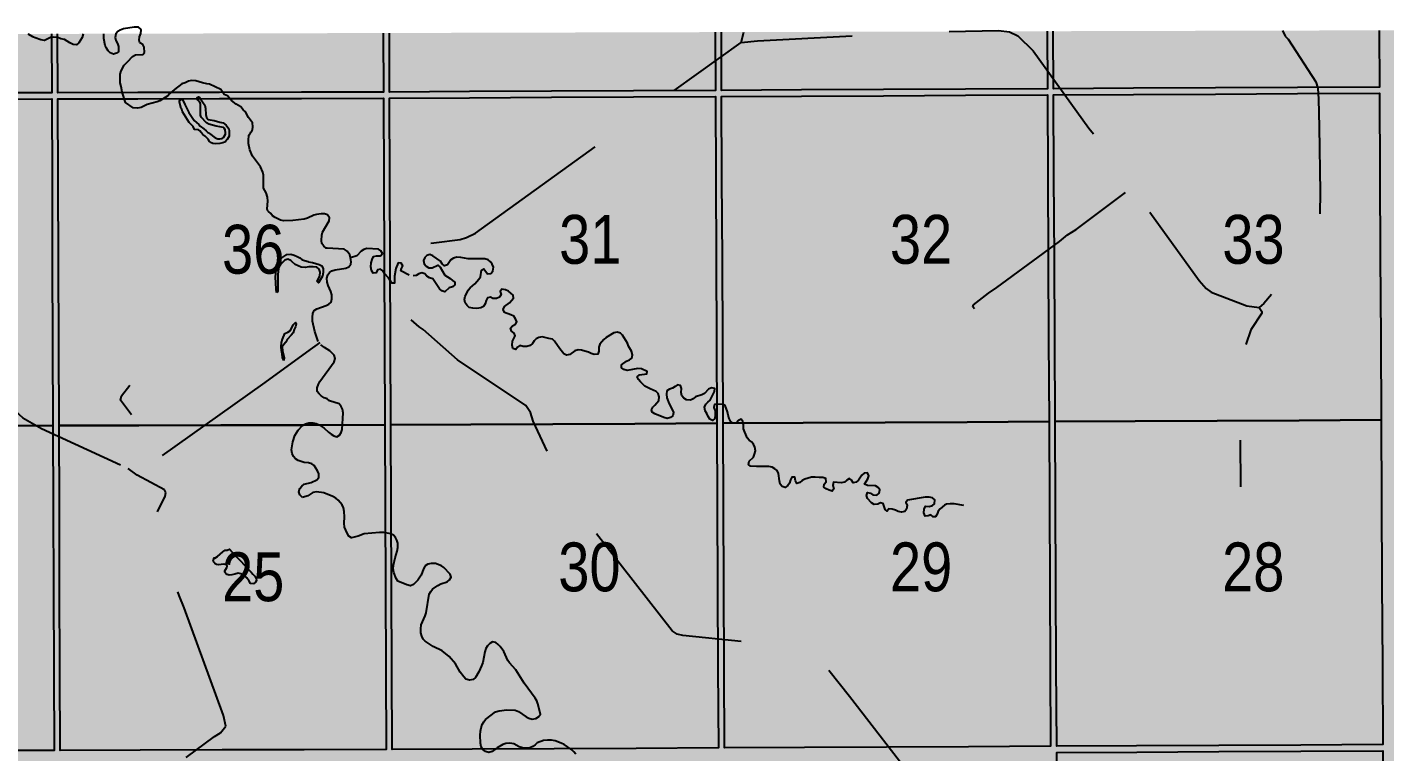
# Model space of a CAD drawing. Extents: x 507565 to 531726, y 6009554 to 6022365.
# Drawn here: x 523476.6 to 523699, y 6016005.5 to 6016124.2 of the extents above; entities that cross this region are included whole.
import ezdxf

# ---------------------------------------------------------------- set-up
doc = ezdxf.new("R2010")
doc.units = 0
doc.header["$LTSCALE"] = 5
doc.linetypes.add('DASHED2', pattern=[9.525, 6.35, -3.175])
for name, color, linetype in [('Quarters', 8, 'Continuous'), ('RoadSeg', 57, 'DASHED2'), ('T-WATER', 160, 'Continuous')]:
    doc.layers.add(name, color=color, linetype=linetype)
doc.layers.add('ROUTE-MAP-BACKGROUND-H', color=7, linetype='Continuous', true_color=0xf0ebff)
doc.styles.add('120', font='ARIALN.TTF', dxfattribs={"height": 13})

msp = doc.modelspace()

# ---------------------------------------------------------------- hatches: boundary and pattern name
at = {"layer": 'ROUTE-MAP-BACKGROUND-H'}
h = msp.add_hatch(color=256, dxfattribs=at)
h.dxf.hatch_style = 1
h.paths.add_polyline_path([(523871.081, 6016124.178), (523873.071, 6015800.356), (523917.515, 6015800.58), (523923.823, 6014811.294), (522926.315, 6014807.962), (522925.895, 6015778.478), (522873.584, 6015778.442), (522873.69, 6016121.495)])

# ---------------------------------------------------------------- linework, layer by layer
at = {"layer": 'Quarters'}
for points in [[(523480.556, 6016123.127), (523480.591, 6016113.481), (523467.172, 6016113.444), (523453.753, 6016113.406), (523440.333, 6016113.369), (523427.249, 6016113.332), (523427.216, 6016122.984)], [(523534.899, 6016123.274), (523534.938, 6016113.601), (523521.519, 6016113.572), (523508.1, 6016113.542), (523494.68, 6016113.513), (523481.596, 6016113.484), (523481.56, 6016123.13)], [(523589.27, 6016123.42), (523589.312, 6016113.87), (523575.886, 6016113.804), (523562.46, 6016113.738), (523549.034, 6016113.671), (523535.942, 6016113.606), (523535.904, 6016123.276)], [(523643.642, 6016123.566), (523643.686, 6016114.14), (523630.26, 6016114.073), (523616.834, 6016114.007), (523603.408, 6016113.94), (523590.316, 6016113.875), (523590.275, 6016123.422)], [(523698.015, 6016123.712), (523698.062, 6016114.413), (523684.635, 6016114.345), (523671.209, 6016114.278), (523657.782, 6016114.21), (523644.69, 6016114.145), (523644.646, 6016123.569)]]:
    msp.add_lwpolyline(points, dxfattribs=at)
for points in [[(523480.742, 6016072.31), (523480.791, 6016058.921), (523467.366, 6016058.883), (523453.942, 6016058.845), (523441.508, 6016058.81), (523440.518, 6016058.807), (523427.428, 6016058.771), (523427.384, 6016072.16), (523427.34, 6016085.549), (523427.296, 6016098.939), (523427.252, 6016112.328), (523440.337, 6016112.364), (523453.756, 6016112.402), (523467.176, 6016112.44), (523480.595, 6016112.477), (523480.644, 6016099.088), (523480.693, 6016085.699), (523480.742, 6016072.31)], [(523535.103, 6016072.43), (523535.157, 6016059.041), (523521.733, 6016059.011), (523508.309, 6016058.981), (523494.884, 6016058.952), (523481.795, 6016058.923), (523481.746, 6016072.312), (523481.697, 6016085.701), (523481.648, 6016099.09), (523481.599, 6016112.479), (523494.684, 6016112.508), (523508.103, 6016112.538), (523521.523, 6016112.567), (523534.942, 6016112.597), (523534.996, 6016099.208), (523535.05, 6016085.819), (523535.103, 6016072.43)], [(523549.257, 6016059.11), (523536.161, 6016059.046), (523536.108, 6016072.435), (523536.054, 6016085.824), (523536, 6016099.213), (523535.946, 6016112.602), (523549.038, 6016112.667), (523562.464, 6016112.733), (523575.89, 6016112.8), (523589.316, 6016112.866), (523589.375, 6016099.477), (523589.434, 6016086.088), (523589.492, 6016072.699), (523589.551, 6016059.31), (523576.12, 6016059.244), (523562.689, 6016059.177), (523549.257, 6016059.11)], [(523603.651, 6016059.38), (523590.555, 6016059.315), (523590.496, 6016072.704), (523590.438, 6016086.093), (523590.379, 6016099.482), (523590.321, 6016112.871), (523603.412, 6016112.936), (523616.838, 6016113.002), (523630.265, 6016113.069), (523643.691, 6016113.135), (523643.754, 6016099.747), (523643.817, 6016086.358), (523643.881, 6016072.969), (523643.944, 6016059.58), (523630.513, 6016059.513), (523617.082, 6016059.447), (523603.651, 6016059.38)], [(523658.045, 6016059.65), (523644.948, 6016059.585), (523644.885, 6016072.974), (523644.822, 6016086.363), (523644.758, 6016099.751), (523644.695, 6016113.141), (523657.787, 6016113.206), (523671.213, 6016113.273), (523684.64, 6016113.341), (523698.067, 6016113.409), (523698.135, 6016100.02), (523698.203, 6016086.631), (523698.271, 6016073.242), (523698.339, 6016059.853), (523684.908, 6016059.785), (523671.476, 6016059.718), (523658.045, 6016059.65)], [(523480.938, 6016018.753), (523480.985, 6016005.699), (523467.556, 6016005.661), (523454.127, 6016005.623), (523440.697, 6016005.585), (523427.603, 6016005.548), (523427.56, 6016018.603), (523427.516, 6016031.992), (523427.472, 6016045.381), (523427.428, 6016058.771), (523440.518, 6016058.807), (523441.508, 6016058.81), (523453.942, 6016058.845), (523467.366, 6016058.883), (523480.791, 6016058.921), (523480.84, 6016045.532), (523480.889, 6016032.142), (523480.938, 6016018.753)], [(523535.318, 6016018.873), (523535.371, 6016005.819), (523521.942, 6016005.79), (523508.513, 6016005.76), (523495.084, 6016005.73), (523481.99, 6016005.701), (523481.942, 6016018.755), (523481.94, 6016019.223), (523481.893, 6016032.145), (523481.844, 6016045.534), (523481.795, 6016058.923), (523494.884, 6016058.952), (523508.309, 6016058.981), (523521.733, 6016059.011), (523535.157, 6016059.041), (523535.211, 6016045.652), (523535.265, 6016032.262), (523535.318, 6016018.873)], [(523549.476, 6016005.889), (523536.375, 6016005.824), (523536.323, 6016018.878), (523536.269, 6016032.267), (523536.215, 6016045.657), (523536.161, 6016059.046), (523549.257, 6016059.11), (523562.689, 6016059.177), (523576.12, 6016059.244), (523589.551, 6016059.31), (523589.609, 6016045.921), (523589.668, 6016032.532), (523589.726, 6016019.143), (523589.783, 6016006.089), (523576.347, 6016006.023), (523562.912, 6016005.956), (523549.476, 6016005.889)], [(523603.888, 6016006.159), (523590.787, 6016006.094), (523590.73, 6016019.148), (523590.672, 6016032.537), (523590.613, 6016045.926), (523590.555, 6016059.315), (523603.651, 6016059.38), (523617.082, 6016059.447), (523630.513, 6016059.513), (523643.944, 6016059.58), (523644.007, 6016046.191), (523644.07, 6016032.802), (523644.134, 6016019.413), (523644.195, 6016006.359), (523630.76, 6016006.293), (523617.324, 6016006.226), (523603.888, 6016006.159)], [(523658.301, 6016006.43), (523645.2, 6016006.364), (523645.138, 6016019.418), (523645.075, 6016032.807), (523645.011, 6016046.196), (523644.948, 6016059.585), (523658.045, 6016059.65), (523671.476, 6016059.718), (523684.908, 6016059.785), (523698.339, 6016059.853), (523698.407, 6016046.464), (523698.475, 6016033.075), (523698.543, 6016019.686), (523698.61, 6016006.632), (523685.173, 6016006.565), (523671.737, 6016006.497), (523658.301, 6016006.43)], [(523658.564, 6015951.87), (523645.458, 6015951.805), (523645.394, 6015965.193), (523645.331, 6015978.582), (523645.268, 6015991.971), (523645.204, 6016005.36), (523658.306, 6016005.425), (523671.742, 6016005.493), (523685.178, 6016005.56), (523698.615, 6016005.628), (523698.683, 6015992.239), (523698.751, 6015978.85), (523698.819, 6015965.461), (523698.887, 6015952.073), (523685.446, 6015952.005), (523672.005, 6015951.937), (523658.564, 6015951.87)]]:
    msp.add_lwpolyline(points, close=True, dxfattribs=at)
at = {"layer": 'RoadSeg'}
msp.add_line((523497.902, 6016044.788), (523499.201, 6016047.386), dxfattribs=at)
at = {"layer": 'RoadSeg', "flags": 128}
for points in [[(523570.004, 6015895.306), (523569.298, 6015903.462), (523569.264, 6015904.327), (523569.564, 6015904.86), (523570.597, 6015905.026), (523579.887, 6015904.427), (523580.453, 6015904.594), (523585.848, 6015904.394), (523586.88, 6015904.494), (523588.346, 6015904.261), (523621.879, 6015902.862), (523622.978, 6015903.095), (523624.443, 6015904.394), (523625.276, 6015905.426), (523627.207, 6015908.823), (523628.206, 6015910.022), (523628.972, 6015910.687), (523630.271, 6015911.82), (523642.658, 6015920.878), (523668.899, 6015939.859), (523660.174, 6015951.148), (523659.575, 6015951.68), (523658.076, 6015953.878), (523637.031, 6015981.185), (523611.256, 6016014.551), (523606.894, 6016020.013), (523605.329, 6016021.578), (523604.197, 6016022.344), (523602.998, 6016022.743), (523595.771, 6016023.309), (523583.95, 6016024.508), (523583.018, 6016024.741), (523582.218, 6016025.274), (523565.635, 6016046.553), (523563.903, 6016049.75), (523562.338, 6016053.546), (523559.474, 6016059.64), (523559.008, 6016061.072), (523558.242, 6016062.238), (523547.087, 6016069.73), (523541.425, 6016074.658), (523540.759, 6016075.091), (523536.863, 6016078.621), (523537.563, 6016079.121), (523538.628, 6016080.786), (523539.261, 6016082.75), (523539.361, 6016083.117), (523539.561, 6016083.783), (523539.66, 6016084.083), (523540.593, 6016087.279), (523541.326, 6016088.278), (523542.158, 6016088.711), (523543.157, 6016088.911), (523547.486, 6016089.444), (523548.518, 6016089.743), (523549.984, 6016090.476), (523573.293, 6016107.259), (523593.507, 6016121.712), (523596.204, 6016121.978), (523623.177, 6016123.41), (523635.698, 6016123.677), (523637.463, 6016123.477), (523638.862, 6016122.811), (523641.359, 6016120.347), (523650.484, 6016107.692), (523651.982, 6016105.794), (523652.482, 6016105.395), (523652.848, 6016104.562), (523657.577, 6016097.969), (523668.533, 6016082.717), (523669.665, 6016081.418), (523670.497, 6016080.786), (523676.358, 6016078.554), (523678.39, 6016078.288), (523678.823, 6016077.655), (523678.822, 6016077.356), (523677.024, 6016074.625), (523675.359, 6016069.963), (523675.093, 6016067.399), (523675.259, 6016066.033), (523675.293, 6016048.917)], [(523593.507, 6016121.712), (523593.955, 6016123.432)], [(523682.178, 6016123.67), (523682.652, 6016122.744), (523683.118, 6016122.278), (523687.647, 6016115.252), (523687.98, 6016114.219), (523688.113, 6016112.454), (523688.18, 6016107.892), (523688.38, 6016097.17), (523688.313, 6016092.641), (523688.08, 6016090.409), (523687.714, 6016089.444), (523686.515, 6016087.712), (523682.452, 6016082.784), (523679.122, 6016078.954), (523678.39, 6016078.288)], [(523631.736, 6016078.055), (523631.47, 6016078.388), (523631.569, 6016078.721), (523634.034, 6016080.652), (523635.399, 6016081.552), (523645.689, 6016089.111), (523646.954, 6016090.21), (523648.386, 6016091.042), (523657.577, 6016097.969)], [(523498.734, 6016054.045), (523515.152, 6016065.734), (523523.343, 6016071.695), (523524.143, 6016072.242), (523524.683, 6016072.61), (523531.768, 6016077.522), (523533.467, 6016078.022), (523536.231, 6016078.255), (523536.863, 6016078.621)], [(523467.465, 6016069.497), (523466.466, 6016068.931), (523471.561, 6016064.069), (523475.89, 6016060.206), (523478.921, 6016058.474), (523493.14, 6016051.881), (523494.872, 6016052.114), (523496.304, 6016052.514), (523498.734, 6016054.045), (523491.841, 6016063.07), (523492.008, 6016063.802), (523493.406, 6016065.568)], [(523497.968, 6015971.394), (523496.836, 6015973.126), (523490.942, 6015980.319), (523487.812, 6015984.415), (523485.98, 6015987.112), (523484.182, 6015989.077), (523483.516, 6015990.109), (523485.814, 6015992.007), (523494.938, 6015998.834), (523507.259, 6016007.958), (523508.258, 6016008.557), (523509.124, 6016009.656), (523508.758, 6016011.421), (523502.298, 6016029.037), (523501.465, 6016031.068), (523499.3, 6016036.896), (523498.901, 6016038.894), (523499.201, 6016047.386), (523499.301, 6016047.951), (523499.067, 6016048.418), (523494.572, 6016050.782), (523493.14, 6016051.881)]]:
    msp.add_lwpolyline(points, dxfattribs=at)
at = {"layer": 'T-WATER'}
for points in [[(523477.61, 6016122.598), (523477.494, 6016122.641), (523476.86, 6016123.006), (523476.718, 6016123.117)], [(523485.761, 6016123.141), (523485.561, 6016122.555), (523485.326, 6016122.115), (523485.026, 6016121.656), (523484.65, 6016121.348), (523484.13, 6016121.412), (523483.537, 6016121.671), (523482.707, 6016122.206), (523482.095, 6016122.347), (523481.615, 6016122.544), (523480.914, 6016122.578), (523480.416, 6016122.519), (523479.417, 6016122.058), (523478.838, 6016122.137), (523477.876, 6016122.498), (523477.61, 6016122.598)], [(523495.227, 6016123.775), (523495.18, 6016123.903), (523494.806, 6016124.215), (523494.094, 6016124.238), (523492.331, 6016123.964), (523491.83, 6016123.759), (523491.404, 6016123.495), (523491.094, 6016123.137), (523490.984, 6016122.513), (523491.097, 6016122.027), (523491.36, 6016121.549), (523491.515, 6016121.074), (523491.516, 6016120.207), (523491.23, 6016119.955), (523490.742, 6016119.833), (523490.163, 6016120.028), (523489.835, 6016120.376), (523489.559, 6016120.776), (523489.375, 6016121.24), (523489.134, 6016122.368), (523489.122, 6016123.15)], [(523495.766, 6016120.061), (523495.765, 6016120.935), (523495.517, 6016121.368), (523495.045, 6016121.643), (523494.903, 6016122.119), (523494.987, 6016122.674), (523495.216, 6016123.209), (523495.227, 6016123.775)], [(523500.334, 6016113.678), (523499.934, 6016113.337), (523499.6, 6016112.987), (523498.315, 6016112.16), (523497.853, 6016111.971), (523496.216, 6016111.553), (523495.223, 6016111.06), (523494.645, 6016110.968), (523493.931, 6016111.002), (523492.69, 6016111.905), (523492.119, 6016113.578), (523491.953, 6016114.491), (523491.799, 6016115.12), (523491.799, 6016116.544), (523491.952, 6016117.093), (523492.451, 6016118.03), (523493.085, 6016118.583), (523493.832, 6016119.424), (523494.305, 6016119.679), (523495.445, 6016119.729), (523495.546, 6016119.777), (523495.766, 6016120.061)], [(523506.012, 6016114.964), (523505.3, 6016115.082), (523504.19, 6016115.446), (523503.488, 6016115.482), (523502.994, 6016115.402), (523502.466, 6016115.127), (523501.911, 6016114.933), (523500.722, 6016114.008), (523500.334, 6016113.678)], [(523513.154, 6016106.914), (523513.219, 6016107.012), (523513.407, 6016107.278), (523513.49, 6016107.395), (523513.546, 6016107.89), (523513.488, 6016108.572), (523512.84, 6016109.435), (523512.329, 6016110.359), (523511.967, 6016110.674), (523511.569, 6016111.154), (523510.815, 6016111.613), (523510.019, 6016112.207), (523509.384, 6016112.997), (523508.864, 6016113.204), (523508.287, 6016114.031), (523506.428, 6016114.895), (523506.012, 6016114.964)], [(523529.546, 6016086.428), (523529.438, 6016086.939), (523528.977, 6016087.517), (523528.474, 6016087.866), (523525.735, 6016087.992), (523525.557, 6016088.037), (523525.167, 6016088.341), (523524.86, 6016088.763), (523524.806, 6016089.256), (523524.826, 6016090.128), (523524.956, 6016090.611), (523526.038, 6016092.473), (523526.088, 6016092.977), (523525.76, 6016093.457), (523525.254, 6016093.652), (523524.754, 6016093.662), (523523.96, 6016093.543), (523523.525, 6016093.412), (523522.486, 6016092.909), (523521.971, 6016092.742), (523520.112, 6016092.522), (523518.631, 6016092.517), (523518.083, 6016092.621), (523517.618, 6016092.803), (523517.177, 6016093.054), (523516.763, 6016093.323), (523516.473, 6016093.697), (523516.095, 6016094.007), (523515.942, 6016094.201), (523515.875, 6016094.482), (523516.003, 6016095.73), (523515.913, 6016096.37), (523515.726, 6016097.096), (523515.306, 6016097.861), (523515.299, 6016099.985), (523515.184, 6016100.471), (523514.798, 6016101.338), (523513.494, 6016103.116), (523513.033, 6016104.129), (523512.847, 6016105.152), (523512.824, 6016105.764), (523512.894, 6016106.429), (523512.951, 6016106.607), (523513.042, 6016106.745), (523513.154, 6016106.914)], [(523539.152, 6016083.596), (523537.786, 6016084.277), (523537.877, 6016084.682), (523538.109, 6016085.124), (523537.857, 6016085.571), (523537.336, 6016085.618), (523536.939, 6016084.652), (523536.757, 6016083.421), (523536.723, 6016082.282), (523536.304, 6016082.251), (523535.758, 6016083.15), (523535.102, 6016083.876), (523534.815, 6016084.284), (523534.437, 6016084.575), (523533.931, 6016084.445), (523533.737, 6016083.95), (523533.255, 6016083.938), (523532.989, 6016084.368), (523532.85, 6016084.935), (523532.914, 6016085.594), (523533.058, 6016086.17), (523533.276, 6016086.629), (523533.809, 6016086.764), (523534.465, 6016086.763), (523534.752, 6016087.119), (523534.522, 6016087.596), (523534.111, 6016087.862), (523532.209, 6016087.95), (523531.699, 6016087.775), (523531.264, 6016087.517), (523530.594, 6016086.774), (523529.546, 6016086.428)], [(523526.503, 6016084.286), (523527.017, 6016084.454), (523528.793, 6016084.736), (523529.283, 6016084.974), (523529.574, 6016085.363), (523529.666, 6016085.774), (523529.546, 6016086.428)], [(523629.998, 6016045.832), (523628.411, 6016046.099), (523627.761, 6016046.116), (523627.161, 6016046.029), (523626.847, 6016045.898), (523626.101, 6016045.286), (523625.817, 6016044.883), (523625.607, 6016044.418), (523625.333, 6016043.999), (523624.969, 6016044.001), (523624.605, 6016044.312), (523624.134, 6016044.143), (523623.634, 6016044.099), (523623.461, 6016044.613), (523623.507, 6016045.255), (523623.729, 6016045.718), (523624.295, 6016045.671), (523624.841, 6016045.807), (523625.214, 6016046.103), (523625.219, 6016046.739), (523624.874, 6016047.062), (523624.315, 6016047.188), (523623.661, 6016047.197), (523620.79, 6016046.69), (523620.521, 6016046.313), (523620.711, 6016045.829), (523620.624, 6016045.245), (523620.345, 6016044.845), (523619.806, 6016044.733), (523619.239, 6016044.838), (523618.782, 6016045.049), (523618.263, 6016045.206), (523617.727, 6016045.288), (523617.428, 6016044.899), (523617.103, 6016045.163), (523616.777, 6016046.18), (523616.358, 6016046.275), (523615.909, 6016046.034), (523615.287, 6016046.016), (523614.85, 6016046.25), (523614.204, 6016046.983), (523614.03, 6016047.487), (523614.216, 6016047.958), (523614.725, 6016047.872), (523615.112, 6016047.558), (523615.724, 6016047.54), (523616.103, 6016047.862), (523616.237, 6016048.375), (523615.939, 6016048.778), (523615.53, 6016049.058), (523614.199, 6016049.118), (523613.742, 6016049.331), (523614.265, 6016050.177), (523614.435, 6016050.696), (523614.235, 6016051.181), (523613.653, 6016051.135), (523613.314, 6016050.791), (523612.725, 6016050.01), (523612.37, 6016049.675), (523611.853, 6016049.56), (523611.581, 6016049.959), (523611.243, 6016050.268), (523610.814, 6016050), (523610.452, 6016049.666), (523609.896, 6016049.55), (523608.651, 6016049.645), (523608.557, 6016049.104), (523608.684, 6016048.564), (523608.453, 6016048.193), (523607.922, 6016048.335), (523607.445, 6016048.561), (523607.062, 6016048.849), (523607.092, 6016049.354), (523607.418, 6016049.725), (523607.402, 6016050.261), (523606.885, 6016050.413), (523606.275, 6016050.413), (523605.666, 6016050.484), (523605.054, 6016050.461), (523603.963, 6016050.156), (523603.508, 6016049.918), (523603.147, 6016049.603), (523602.64, 6016049.446), (523602.408, 6016049.883), (523602.339, 6016050.498), (523601.845, 6016050.483), (523601.585, 6016050.04), (523601.419, 6016049.507), (523601.143, 6016049.084), (523600.748, 6016048.792), (523600.241, 6016048.958), (523599.909, 6016049.314), (523599.785, 6016049.862), (523599.64, 6016051.084), (523599.43, 6016051.545), (523599.046, 6016051.844), (523598.615, 6016052.092), (523598.045, 6016052.198), (523596.014, 6016052.203), (523595.076, 6016052.262), (523594.726, 6016052.532), (523594.811, 6016053.123), (523595.523, 6016053.769), (523595.732, 6016054.27), (523595.867, 6016054.812), (523595.783, 6016055.415), (523595.549, 6016055.864), (523595.226, 6016056.244), (523594.83, 6016056.547), (523594.529, 6016056.921), (523593.917, 6016058.372), (523593.902, 6016059.006), (523593.801, 6016059.598), (523593.531, 6016059.993), (523593.106, 6016059.757), (523592.745, 6016059.407), (523592.158, 6016059.329), (523591.799, 6016059.656), (523591.562, 6016060.091), (523591.379, 6016060.613), (523591.275, 6016061.188), (523590.916, 6016062.242), (523590.439, 6016062.444), (523589.172, 6016062.363), (523589.064, 6016061.873), (523589.239, 6016061.323), (523589.282, 6016060.666), (523589.183, 6016060.082), (523588.839, 6016059.756), (523588.366, 6016059.976), (523588.095, 6016060.416), (523587.894, 6016060.92), (523587.636, 6016061.363), (523587.521, 6016061.927), (523587.728, 6016062.43), (523588.038, 6016062.788), (523588.438, 6016063.098), (523589.144, 6016064.523), (523589.209, 6016065.012), (523588.676, 6016065.104), (523588.16, 6016064.913), (523587.535, 6016064.204), (523587.094, 6016063.962), (523586.052, 6016063.645), (523585.652, 6016063.325), (523585.197, 6016063.113), (523584.572, 6016063.145), (523584.127, 6016063.427), (523583.83, 6016063.798), (523583.68, 6016064.344), (523583.734, 6016064.983), (523583.605, 6016065.519), (523583.086, 6016065.619), (523582.718, 6016065.316), (523582.291, 6016065.07), (523581.767, 6016064.915), (523581.374, 6016064.626), (523581.281, 6016064.088), (523581.337, 6016063.483), (523581.73, 6016062.488), (523582.232, 6016061.578), (523582.44, 6016061.089), (523582.342, 6016060.507), (523581.945, 6016060.236), (523581.399, 6016060.117), (523580.857, 6016060.267), (523579.357, 6016060.858), (523578.933, 6016061.115), (523578.814, 6016061.533), (523579.044, 6016061.974), (523579.4, 6016062.285), (523580.02, 6016063.052), (523580.101, 6016063.643), (523579.92, 6016064.175), (523579.581, 6016064.502), (523578.602, 6016064.93), (523577.723, 6016065.398), (523577.024, 6016066.09), (523576.717, 6016066.484), (523576.497, 6016066.929), (523576.847, 6016067.27), (523578.051, 6016067.433), (523578.122, 6016067.807), (523577.178, 6016068.24), (523576.588, 6016068.287), (523574.863, 6016067.96), (523574.327, 6016068.113), (523573.929, 6016068.402), (523573.905, 6016068.904), (523574.735, 6016069.509), (523575.231, 6016069.713), (523575.613, 6016069.997), (523575.726, 6016070.548), (523575.579, 6016071.112), (523575.076, 6016071.942), (523574.879, 6016072.418), (523574.104, 6016073.73), (523573.762, 6016074.096), (523573.211, 6016074.259), (523572.66, 6016074.155), (523571.399, 6016073.347), (523571.035, 6016073.038), (523570.398, 6016072.277), (523570.223, 6016071.765), (523570.187, 6016071.14), (523570.039, 6016070.64), (523569.458, 6016070.566), (523568.938, 6016070.738), (523568.496, 6016070.98), (523567.915, 6016071.108), (523567.394, 6016071.29), (523566.801, 6016071.364), (523566.273, 6016071.175), (523565.443, 6016070.58), (523564.904, 6016070.453), (523564.465, 6016070.693), (523563.829, 6016071.499), (523562.968, 6016072.748), (523562.598, 6016073.083), (523561.998, 6016073.182), (523560.954, 6016073.488), (523560.393, 6016073.391), (523559.936, 6016073.139), (523559.6, 6016072.806), (523559.326, 6016072.398), (523558.938, 6016072.077), (523558.414, 6016071.896), (523557.81, 6016071.904), (523557.279, 6016072.052), (523556.883, 6016071.778), (523556.596, 6016071.376), (523556.1, 6016071.55), (523556.004, 6016072.123), (523556.048, 6016072.75), (523556.525, 6016073.642), (523556.319, 6016074.1), (523555.927, 6016074.401), (523555.744, 6016074.889), (523556.095, 6016075.273), (523556.548, 6016075.531), (523556.799, 6016075.959), (523556.575, 6016076.428), (523556.279, 6016076.84), (523555.818, 6016077.094), (523554.778, 6016077.485), (523554.562, 6016077.948), (523554.768, 6016078.455), (523555.576, 6016079.062), (523556.222, 6016079.835), (523556.17, 6016080.316), (523555.414, 6016080.948), (523554.913, 6016081.164), (523554.341, 6016081.295), (523554.052, 6016080.933), (523554.22, 6016080.409), (523553.912, 6016080), (523553.45, 6016079.774), (523552.874, 6016079.759), (523552.441, 6016080.003), (523551.983, 6016079.885), (523551.745, 6016079.408), (523551.58, 6016078.878), (523551.315, 6016078.43), (523550.86, 6016078.206), (523550.241, 6016078.14), (523549.592, 6016078.167), (523548.985, 6016078.275), (523548.616, 6016078.609), (523548.335, 6016079.039), (523548.191, 6016079.603), (523548.334, 6016080.16), (523548.562, 6016080.655), (523548.805, 6016081.144), (523549.125, 6016081.52), (523549.881, 6016082.155), (523550.541, 6016082.905), (523550.832, 6016083.313), (523550.994, 6016084.424), (523551.395, 6016084.621), (523551.95, 6016083.828), (523552.503, 6016083.881), (523552.844, 6016084.258), (523552.932, 6016084.879), (523552.724, 6016085.373), (523552.443, 6016085.759), (523552.082, 6016086.089), (523551.55, 6016086.246), (523548.819, 6016086.286), (523547.584, 6016086.486), (523546.963, 6016086.514), (523546.405, 6016086.373), (523545.946, 6016086.119), (523545.395, 6016085.303), (523544.907, 6016085.141), (523544.532, 6016085.464), (523544.277, 6016085.877), (523543.039, 6016086.759), (523542.542, 6016086.974), (523542.016, 6016086.819), (523541.705, 6016086.453), (523541.505, 6016085.976), (523541.616, 6016085.422), (523541.955, 6016085.048), (523542.349, 6016084.765), (523542.922, 6016084.802), (523543.839, 6016085.213), (523544.2, 6016084.887), (523544.999, 6016083.599), (523545.842, 6016083.056), (523546.219, 6016082.703), (523546.648, 6016082.446), (523546.644, 6016081.974), (523546.222, 6016081.694), (523545.712, 6016081.526), (523544.97, 6016080.852), (523544.468, 6016081.005), (523544.098, 6016081.321), (523543.01, 6016083.007), (523542.48, 6016083.15), (523542.06, 6016083.445), (523541.735, 6016083.815), (523541.233, 6016083.952), (523540.715, 6016083.789), (523540.288, 6016083.544), (523539.812, 6016083.485)], [(523523.366, 6016077.324), (523523.483, 6016077.577), (523523.592, 6016077.811), (523524.014, 6016078.081), (523525.53, 6016078.593), (523526.003, 6016078.835), (523526.363, 6016079.152), (523526.478, 6016079.714), (523526.457, 6016080.367), (523526.29, 6016080.9), (523525.85, 6016081.87), (523525.703, 6016082.422), (523525.672, 6016083.098), (523525.827, 6016083.618), (523526.068, 6016084.046), (523526.503, 6016084.286)], [(523524.265, 6016072.696), (523523.679, 6016074.331), (523523.324, 6016076.067), (523523.3, 6016076.693), (523523.366, 6016077.324)], [(523524.284, 6016065.712), (523524.523, 6016066.165), (523526.876, 6016069.371), (523527.014, 6016069.937), (523526.846, 6016070.457), (523526.503, 6016070.843), (523526.126, 6016071.188), (523525.267, 6016071.725), (523524.675, 6016072.172)], [(523521.665, 6016047.167), (523521.25, 6016047.591), (523521.084, 6016048.089), (523521.257, 6016048.628), (523521.578, 6016049.016), (523521.954, 6016049.313), (523523.074, 6016049.622), (523524.031, 6016050.063), (523524.324, 6016050.439), (523524.356, 6016051.029), (523524.132, 6016051.525), (523523.581, 6016052.37), (523523.177, 6016052.674), (523522.639, 6016052.808), (523521.972, 6016052.859), (523520.937, 6016053.211), (523520.52, 6016053.466), (523520.195, 6016053.868), (523519.966, 6016054.353), (523519.888, 6016054.964), (523520.064, 6016056.269), (523520.424, 6016057.33), (523520.977, 6016058.178), (523521.655, 6016058.967), (523522.142, 6016059.211), (523522.684, 6016059.393), (523523.352, 6016059.399), (523523.902, 6016059.266), (523524.419, 6016059.043), (523525.244, 6016058.493), (523525.953, 6016057.827), (523526.353, 6016057.532), (523526.779, 6016057.247), (523527.299, 6016057.104), (523527.73, 6016057.354), (523528.004, 6016057.771), (523528.16, 6016058.282), (523528.309, 6016060.995), (523528.246, 6016061.64), (523528.002, 6016062.081), (523527.689, 6016062.475), (523526.098, 6016063.004), (523525.696, 6016063.293), (523525.199, 6016063.493), (523524.747, 6016063.789), (523524.395, 6016064.113), (523524.098, 6016064.499), (523524.092, 6016065.145), (523524.284, 6016065.712)], [(523528.541, 6016044.001), (523528.507, 6016044.869), (523528.382, 6016045.46), (523528.155, 6016045.941), (523527.505, 6016046.701), (523527.125, 6016047.02), (523526.653, 6016047.3), (523525.191, 6016047.887), (523523.987, 6016048.065), (523523.376, 6016047.973), (523522.551, 6016047.396), (523521.665, 6016047.167)], [(523566.457, 6016005.061), (523566.118, 6016005.459), (523565.76, 6016005.778), (523564.526, 6016006.666), (523564.065, 6016006.896), (523563.038, 6016007.247), (523562.465, 6016007.349), (523561.79, 6016007.363), (523561.145, 6016007.298), (523560.135, 6016006.951), (523559.769, 6016006.608), (523559.373, 6016006.339), (523558.903, 6016006.136), (523558.32, 6016006.057), (523557.681, 6016006.102), (523557.153, 6016006.26), (523556.266, 6016006.784), (523555.631, 6016006.862), (523554.987, 6016006.838), (523554.461, 6016006.643), (523553.567, 6016006.139), (523552.737, 6016005.506), (523552.215, 6016005.345), (523551.643, 6016005.519), (523551.221, 6016005.846), (523550.957, 6016006.295), (523550.843, 6016006.881), (523550.776, 6016008.173), (523550.83, 6016008.828), (523550.941, 6016009.395), (523551.112, 6016009.912), (523551.35, 6016010.389), (523551.643, 6016010.773), (523553.309, 6016012.021), (523553.871, 6016012.201), (523555.158, 6016012.342), (523556.499, 6016012.281), (523557.025, 6016012.088), (523558.289, 6016011.206), (523558.733, 6016010.95), (523559.31, 6016010.833), (523559.879, 6016010.927), (523560.354, 6016011.197), (523560.641, 6016011.609), (523560.225, 6016013.318), (523560.034, 6016013.806), (523559.788, 6016014.235), (523557.988, 6016016.726), (523556.603, 6016018.899), (523555.596, 6016020.018), (523555.289, 6016020.449), (523554.638, 6016021.918), (523554.067, 6016022.695), (523553.737, 6016023.049), (523553.328, 6016023.364), (523552.797, 6016023.493), (523552.356, 6016023.203), (523551.995, 6016022.822), (523551.714, 6016022.404), (523551.515, 6016021.866), (523551.186, 6016020.083), (523550.993, 6016019.532), (523550.534, 6016018.558), (523549.984, 6016017.64), (523549.606, 6016017.305), (523549.019, 6016017.217), (523548.449, 6016017.378), (523548.108, 6016017.74), (523547.52, 6016018.516), (523546.724, 6016019.886), (523545.716, 6016021.096), (523544.535, 6016022.024), (523543.048, 6016022.705), (523541.775, 6016023.581), (523541.446, 6016023.921), (523541.214, 6016024.402), (523541.038, 6016024.964), (523541.03, 6016025.634), (523541.1, 6016026.263), (523541.759, 6016027.722), (523541.932, 6016028.225), (523542.443, 6016031.275), (523542.665, 6016031.763), (523542.992, 6016032.128), (523543.827, 6016032.715), (523544.324, 6016032.966), (523545.347, 6016033.339), (523545.733, 6016033.636), (523546.016, 6016034.068), (523545.841, 6016034.572), (523544.839, 6016035.681), (523544.433, 6016035.946), (523543.436, 6016036.331), (523542.756, 6016036.331), (523542.193, 6016036.195), (523541.779, 6016035.926), (523541.513, 6016035.47), (523541.112, 6016034.436), (523540.551, 6016033.579), (523540.192, 6016033.19), (523539.838, 6016032.865), (523539.336, 6016032.664), (523538.784, 6016032.811), (523537.314, 6016033.454), (523537.026, 6016033.847), (523536.627, 6016034.858), (523536.54, 6016035.439), (523536.602, 6016036.06), (523536.842, 6016037.261), (523537.196, 6016038.357), (523537.286, 6016038.958), (523537.301, 6016039.642), (523537.15, 6016040.173), (523536.889, 6016040.579), (523536.576, 6016040.943), (523536.145, 6016041.188), (523534.974, 6016041.387), (523534.306, 6016041.398), (523531.794, 6016041.189), (523530.793, 6016040.808), (523529.702, 6016040.519), (523529.27, 6016040.818), (523529, 6016041.278), (523528.571, 6016042.287), (523528.481, 6016042.914), (523528.541, 6016044.001)]]:
    msp.add_lwpolyline(points, dxfattribs=at)
for points in [[(523506.299, 6016106.889), (523506.439, 6016106.781), (523507.364, 6016106.071), (523507.804, 6016105.926), (523508.129, 6016105.924), (523508.501, 6016105.968), (523508.716, 6016106.153), (523509.067, 6016106.68), (523509.062, 6016106.729), (523509.045, 6016106.899), (523509.035, 6016106.996), (523509.026, 6016107.262), (523509.022, 6016107.394), (523508.839, 6016107.703), (523508.728, 6016107.784), (523508.114, 6016107.885), (523507.508, 6016107.989), (523506.303, 6016108.32), (523505.927, 6016108.574), (523505.072, 6016109.474), (523504.99, 6016109.833), (523504.979, 6016111.574), (523504.93, 6016111.823), (523504.509, 6016112.293), (523504.426, 6016112.529), (523504.416, 6016112.559), (523504.404, 6016112.698), (523504.612, 6016112.793), (523504.837, 6016112.653), (523504.923, 6016112.531), (523505.698, 6016111.432), (523505.786, 6016110.886), (523505.823, 6016109.9), (523505.961, 6016109.42), (523506.221, 6016109.108), (523507.214, 6016108.909), (523508.111, 6016108.663), (523508.652, 6016108.529), (523509.195, 6016108.159), (523509.606, 6016107.583), (523509.65, 6016107.264), (523509.686, 6016106.998), (523509.684, 6016106.901), (523509.679, 6016106.732), (523509.669, 6016106.37), (523509.34, 6016105.83), (523509.071, 6016105.498), (523508.923, 6016105.368), (523508.612, 6016105.25), (523508.132, 6016105.162), (523507.345, 6016105.128), (523506.979, 6016105.156), (523506.744, 6016105.248), (523506.451, 6016105.508), (523506.199, 6016105.896), (523505.718, 6016106.378), (523505.368, 6016106.646), (523505.313, 6016106.715), (523505.177, 6016106.885), (523505.1, 6016106.981), (523504.833, 6016107.218), (523504.649, 6016107.382), (523503.979, 6016107.464), (523503.755, 6016107.939), (523503.131, 6016108.596), (523501.996, 6016110.36), (523501.888, 6016110.771), (523501.773, 6016110.855), (523501.531, 6016111.97), (523501.532, 6016112.205), (523501.953, 6016112.495), (523502.391, 6016111.547), (523503.081, 6016110.25), (523503.904, 6016108.924), (523504.674, 6016108.289), (523504.932, 6016107.997), (523505.515, 6016107.595), (523505.907, 6016107.232), (523506.173, 6016106.985), (523506.299, 6016106.889)], [(523517.438, 6016080.756), (523517.35, 6016081.353), (523517.236, 6016083.254), (523517.427, 6016085.153), (523517.609, 6016085.656), (523517.697, 6016085.78), (523517.903, 6016086.074), (523518.265, 6016086.429), (523519.132, 6016086.958), (523519.747, 6016087.026), (523520.283, 6016086.883), (523520.774, 6016086.664), (523521.246, 6016086.404), (523521.624, 6016086.106), (523522.582, 6016085.803), (523522.642, 6016085.791), (523523.298, 6016085.66), (523524.375, 6016085.338), (523524.828, 6016085.096), (523525.084, 6016084.629), (523525.084, 6016083.999), (523524.949, 6016083.445), (523524.315, 6016082.336), (523524.093, 6016082.527), (523524.489, 6016083.477), (523524.569, 6016084.08), (523524.404, 6016084.58), (523524.011, 6016084.871), (523523.407, 6016084.941), (523522.707, 6016084.94), (523522.104, 6016084.852), (523521.477, 6016084.9), (523520.945, 6016085.087), (523520.485, 6016085.347), (523519.975, 6016085.785), (523519.753, 6016085.976), (523519.258, 6016086.182), (523518.76, 6016086.035), (523518.503, 6016085.782), (523518.059, 6016085.344), (523517.793, 6016084.884), (523517.678, 6016084.31), (523517.649, 6016083.61), (523517.606, 6016081.524), (523517.656, 6016080.901), (523517.438, 6016080.756)], [(523518.641, 6016069.603), (523518.423, 6016070.073), (523518.366, 6016070.692), (523518.224, 6016071.213), (523518.186, 6016071.836), (523518.235, 6016072.521), (523518.372, 6016073.075), (523518.779, 6016074.039), (523519.253, 6016074.241), (523519.689, 6016074.519), (523520.14, 6016075.427), (523520.459, 6016075.787), (523520.571, 6016075.807), (523520.652, 6016075.586), (523520.526, 6016075.112), (523520.291, 6016074.673), (523520.118, 6016074.144), (523519.822, 6016073.73), (523519.177, 6016073.022), (523518.92, 6016072.588), (523518.599, 6016072.222), (523518.352, 6016071.82), (523518.396, 6016071.171), (523518.67, 6016070.08), (523518.641, 6016069.603)], [(523513.626, 6016033.004), (523513.168, 6016033.05), (523512.926, 6016033.455), (523512.531, 6016033.977), (523512.121, 6016034.345), (523511.576, 6016034.645), (523511.151, 6016034.725), (523510.593, 6016034.583), (523510.087, 6016034.442), (523509.663, 6016034.404), (523509.357, 6016034.502), (523509.135, 6016034.686), (523508.964, 6016034.905), (523508.928, 6016035.108), (523509.094, 6016035.398), (523509.277, 6016035.689), (523509.326, 6016035.91), (523509.188, 6016036.095), (523508.781, 6016036.192), (523508.341, 6016036.153), (523507.9, 6016036.115), (523507.595, 6016036.162), (523507.374, 6016036.279), (523507.185, 6016036.463), (523507.082, 6016036.615), (523507.063, 6016036.801), (523507.096, 6016036.886), (523507.188, 6016037.25), (523507.29, 6016037.22), (523507.774, 6016037.497), (523508.607, 6016038.248), (523509.008, 6016038.505), (523509.317, 6016038.515), (523509.692, 6016038.69), (523510.629, 6016037.654), (523511.16, 6016037.167), (523511.554, 6016036.697), (523512.103, 6016036.092), (523512.531, 6016035.639), (523512.942, 6016035.219), (523513.267, 6016034.883), (523513.542, 6016034.581), (523513.85, 6016034.245), (523514.092, 6016033.841), (523514.129, 6016033.519), (523513.979, 6016033.246), (523513.626, 6016033.004)]]:
    msp.add_lwpolyline(points, close=True, dxfattribs=at)

# ---------------------------------------------------------------- texts
at = {"layer": 'RoadSeg', "style": '120'}
for s, p in [('36', (523508.497, 6016083.833)), ('31', (523563.708, 6016085.455)), ('32', (523617.888, 6016085.455)), ('33', (523672.329, 6016085.455)), ('25', (523508.497, 6016030.149)), ('30', (523563.567, 6016031.762)), ('29', (523617.9, 6016031.771)), ('28', (523672.299, 6016031.762))]:
    msp.add_text(s, height=8.0042, dxfattribs=at).set_placement(p)

doc.saveas('drawing.dxf')
